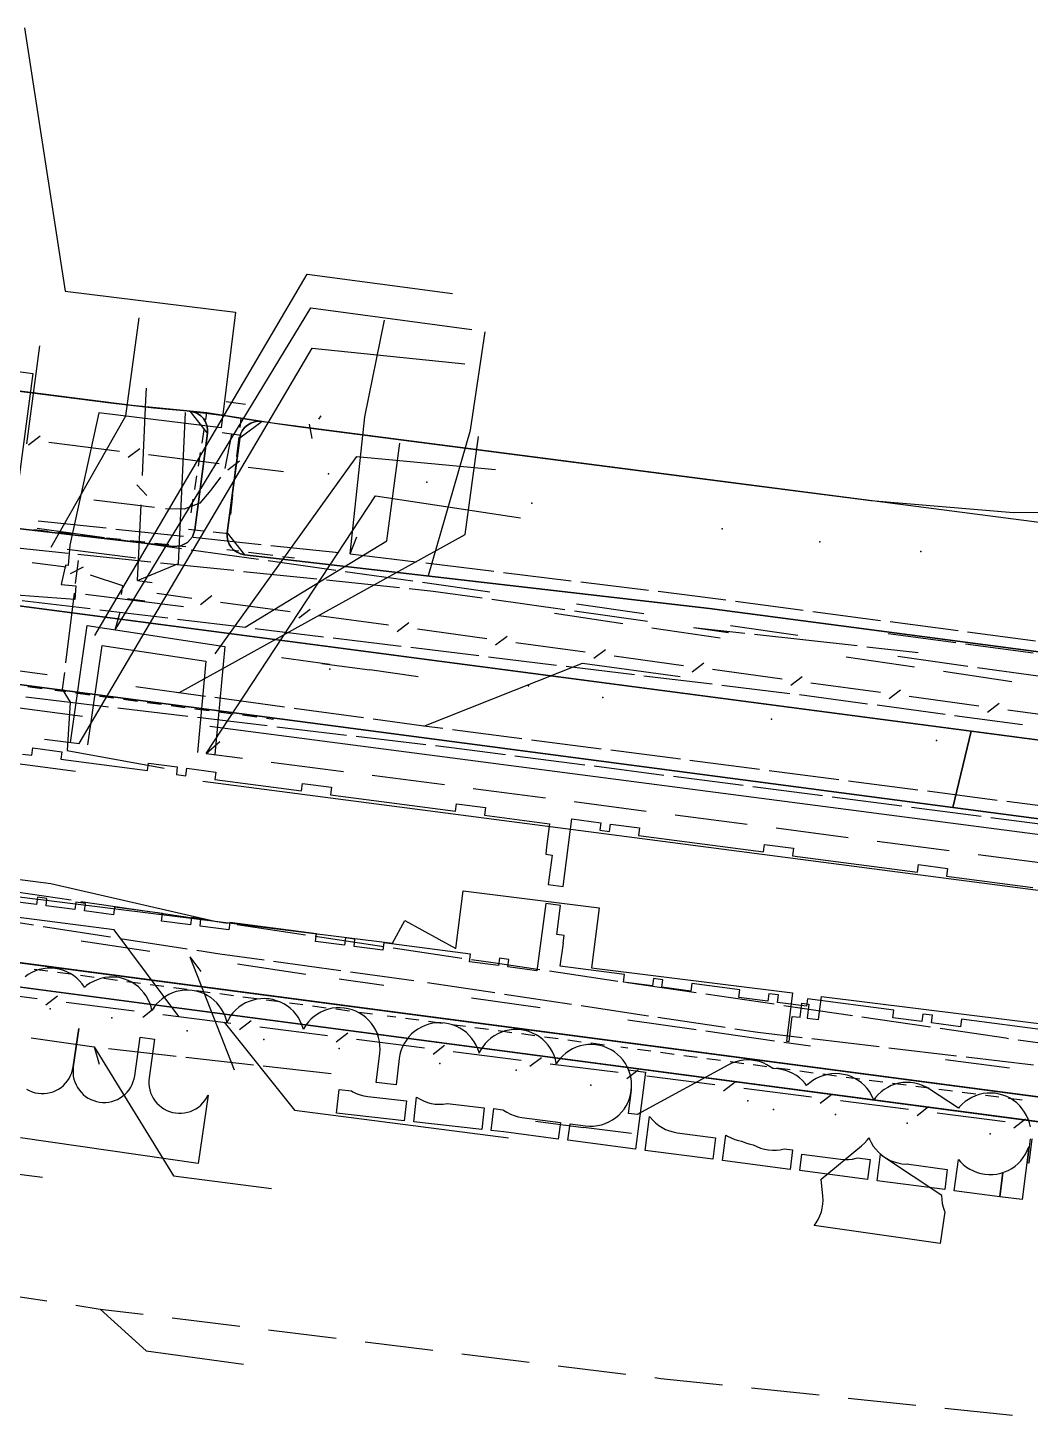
# Model space of a CAD drawing. Header units: metres. Extents: x -3782 to -2031, y 18790 to 19846.
# Drawn here: x -3133.3 to -3081.7, y 18877.2 to 18948.6 of the extents above; entities that cross this region are included whole.
import ezdxf

# ---------------------------------------------------------------- set-up
doc = ezdxf.new("R2010")
doc.units = ezdxf.units.M
for name, color, linetype in [('BOUNDARY', 7, 'Continuous'), ('CURB', 7, 'Continuous'), ('ELECTR_CABLE', 7, 'Continuous'), ('ELECTR_CABLE_COMM', 7, 'Continuous'), ('GRASS', 7, 'Continuous'), ('GROUND', 7, 'Continuous'), ('HEAT', 7, 'Continuous'), ('OVERHEAD_POWER_LINE', 7, 'Continuous'), ('ROAD', 7, 'Continuous'), ('SEWER', 7, 'Continuous'), ('SIDEWALK_PATH', 7, 'Continuous'), ('TREE', 7, 'Continuous'), ('WATER_PIPELINE', 7, 'Continuous')]:
    doc.layers.add(name, color=color, linetype=linetype)

msp = doc.modelspace()

# ---------------------------------------------------------------- linework, layer by layer
at = {"layer": 'BOUNDARY'}
for points in [[(-2994.569, 18881.013), (-3030.502, 18885.663), (-3077.579, 18891.813), (-3127.214, 18898.373), (-3187.592, 18906.362), (-3194.536, 18906.975), (-3201.507, 18906.98), (-3208.452, 18906.379), (-3214.486, 18905.321), (-3214.842, 18905.279), (-3216.801, 18905.435), (-3225.513, 18906.565), (-3227.463, 18906.917), (-3227.954, 18907.112), (-3235.425, 18910.455), (-3244.131, 18913.21), (-3253.094, 18914.954), (-3281.775, 18918.855), (-3282.067, 18918.894), (-3491.403, 18946.577)], [(-3173.446, 18935.182), (-3154.322, 18932.744), (-3152.712, 18932.538), (-3150.462, 18932.186), (-3150.279, 18932.152), (-3145.778, 18931.447), (-3129.068, 18929.316), (-3126.838, 18929.063), (-3125.127, 18928.894), (-3123.098, 18928.64), (-3122.6, 18928.565), (-3122.136, 18928.492), (-3122.045, 18928.477), (-3119.428, 18928.095), (-3096.737, 18925.16), (-3089.92, 18924.278), (-3082.575, 18923.671), (-3075.206, 18923.741)]]:
    msp.add_lwpolyline(points, dxfattribs=at)
at = {"layer": 'CURB'}
for points in [[(-3124.083, 18927.754), (-3124.976, 18928.879)], [(-3124.165, 18928.441), (-3124.109, 18928.793)], [(-3122.368, 18928.53), (-3122.421, 18928.035)], [(-3124.355, 18927.244), (-3124.243, 18927.947)], [(-3120.739, 18928.264), (-3121.269, 18928.351), (-3122.422, 18927.493), (-3123.059, 18922.619), (-3122.182, 18921.496), (-3098.219, 18918.721)], [(-3122.474, 18927.538), (-3122.58, 18926.547)], [(-3124.545, 18926.047), (-3124.433, 18926.75)], [(-3193.842, 18925.898), (-3168.064, 18922.505), (-3165.604, 18919.3), (-3164.941, 18918.917), (-3007.75, 18898.23), (-3004.384, 18900.814), (-3004.253, 18901.816)], [(-3122.633, 18926.05), (-3122.739, 18925.059)], [(-3124.735, 18924.85), (-3124.624, 18925.553)], [(-3124.925, 18923.652), (-3124.814, 18924.356)], [(-3122.792, 18924.562), (-3122.898, 18923.571)], [(-3168.064, 18922.505), (-3168.017, 18922.864), (-3167.456, 18923.294), (-3004.253, 18901.816)], [(-3133.031, 18922.785), (-3132.285, 18922.702)], [(-3125.06, 18922.807), (-3124.28, 18922.72)], [(-3131.788, 18922.647), (-3131.042, 18922.564)], [(-3130.545, 18922.509), (-3129.799, 18922.426)], [(-3129.302, 18922.371), (-3128.556, 18922.289)], [(-3128.06, 18922.234), (-3127.314, 18922.151)], [(-3126.817, 18922.096), (-3126.071, 18922.013)], [(-3123.783, 18922.665), (-3123.004, 18922.579)], [(-3125.574, 18921.958), (-3125.201, 18921.917)], [(-3123.091, 18921.764), (-3122.464, 18921.687)], [(-3121.968, 18921.626), (-3120.713, 18921.471)], [(-3120.217, 18921.41), (-3119.59, 18921.332)], [(-3025.977, 18909.214), (-3098.219, 18918.721)], [(-3132.596, 18914.593), (-3133.329, 18914.69)], [(-3131.367, 18914.43), (-3131.934, 18914.505)], [(-3130.138, 18914.267), (-3130.871, 18914.364)], [(-3128.909, 18914.105), (-3129.642, 18914.202)], [(-3127.68, 18913.942), (-3128.413, 18914.039)], [(-3126.451, 18913.779), (-3127.184, 18913.876)], [(-3125.222, 18913.617), (-3125.955, 18913.714)], [(-3123.993, 18913.454), (-3124.726, 18913.551)], [(-3122.764, 18913.291), (-3123.497, 18913.388)], [(-3121.535, 18913.129), (-3122.269, 18913.226)], [(-3120.673, 18913.014), (-3121.04, 18913.063)], [(-3132.307, 18900.053), (-3133.007, 18900.144)], [(-3131.112, 18899.896), (-3131.811, 18899.989)], [(-3129.917, 18899.738), (-3130.616, 18899.831)], [(-3128.722, 18899.581), (-3129.421, 18899.673)], [(-3127.527, 18899.423), (-3128.227, 18899.515)], [(-3126.332, 18899.265), (-3127.032, 18899.357)], [(-3125.138, 18899.107), (-3125.837, 18899.199)], [(-3123.943, 18898.949), (-3124.642, 18899.042)], [(-3122.748, 18898.791), (-3123.447, 18898.884)], [(-3121.553, 18898.634), (-3122.252, 18898.726)], [(-3120.358, 18898.476), (-3121.057, 18898.568)], [(-3119.163, 18898.318), (-3119.862, 18898.41)], [(-3117.968, 18898.16), (-3118.667, 18898.252)], [(-3116.773, 18898.002), (-3117.472, 18898.095)], [(-3115.578, 18897.844), (-3116.278, 18897.937)], [(-3114.383, 18897.686), (-3114.823, 18897.745)], [(-3113.189, 18897.526), (-3113.888, 18897.62)], [(-3111.994, 18897.367), (-3112.693, 18897.46)], [(-3110.799, 18897.208), (-3111.498, 18897.301)], [(-3109.605, 18897.048), (-3110.304, 18897.141)], [(-3108.41, 18896.889), (-3109.109, 18896.982)], [(-3107.215, 18896.729), (-3107.914, 18896.823)], [(-3106.021, 18896.57), (-3106.72, 18896.663)], [(-3104.826, 18896.41), (-3105.525, 18896.504)], [(-3103.631, 18896.251), (-3104.33, 18896.344)], [(-3102.437, 18896.091), (-3102.787, 18896.138)], [(-3101.242, 18895.932), (-3101.941, 18896.025)], [(-3100.047, 18895.772), (-3100.746, 18895.865)], [(-3098.853, 18895.612), (-3099.552, 18895.706)], [(-3097.658, 18895.452), (-3098.357, 18895.546)], [(-3096.463, 18895.293), (-3097.162, 18895.386)], [(-3095.269, 18895.133), (-3095.968, 18895.227)], [(-3094.074, 18894.973), (-3094.773, 18895.067)], [(-3092.879, 18894.814), (-3093.578, 18894.907)], [(-3091.685, 18894.654), (-3092.384, 18894.747)], [(-3090.49, 18894.494), (-3091.189, 18894.588)], [(-3089.295, 18894.337), (-3089.994, 18894.428)], [(-3088.1, 18894.183), (-3088.799, 18894.273)], [(-3086.904, 18894.028), (-3087.604, 18894.119)], [(-3085.709, 18893.873), (-3086.408, 18893.964)], [(-3084.514, 18893.719), (-3085.213, 18893.809)], [(-3083.318, 18893.564), (-3084.018, 18893.655)], [(-3082.123, 18893.409), (-3082.822, 18893.5)]]:
    msp.add_lwpolyline(points, dxfattribs=at)
at = {"layer": 'ELECTR_CABLE'}
for points in [[(-3128.277, 18928.647), (-3127.603, 18933.691)], [(-3115.97, 18928.589), (-3114.967, 18933.57)], [(-3110.535, 18927.901), (-3109.775, 18932.968)], [(-3133.38, 18927.208), (-3132.707, 18932.244)], [(-3122.128, 18929.23), (-3123.119, 18929.362)], [(-3132.132, 18921.874), (-3128.277, 18928.647)], [(-3116.727, 18921.543), (-3115.97, 18928.589)], [(-3112.702, 18920.424), (-3110.535, 18927.901)], [(-3122.34, 18927.639), (-3123.332, 18927.771)], [(-3122.836, 18927.705), (-3123.185, 18925.929)], [(-3114.84, 18922.203), (-3114.168, 18927.24)], [(-3110.801, 18922.541), (-3110.129, 18927.577)], [(-3123.402, 18925.493), (-3123.904, 18924.824)], [(-3126.808, 18923.921), (-3129.931, 18924.31)], [(-3123.904, 18924.824), (-3124.468, 18924.153)], [(-3125.284, 18923.831), (-3126.25, 18923.852)], [(-3124.468, 18924.153), (-3125.284, 18923.831)], [(-3129.378, 18922.362), (-3132.851, 18922.85)], [(-3132.803, 18923.238), (-3129.304, 18922.869)], [(-3128.807, 18922.816), (-3125.309, 18922.448)], [(-3125.411, 18921.803), (-3128.883, 18922.292)], [(-3125.557, 18914.388), (-3110.801, 18922.541)], [(-3124.811, 18922.395), (-3121.313, 18922.026)], [(-3122.135, 18917.762), (-3114.84, 18922.203)], [(-3116.727, 18921.543), (-3116.382, 18922.411)], [(-3135.033, 18921.968), (-3131.261, 18921.576)], [(-3131.31, 18921.771), (-3127.775, 18921.326)], [(-3130.764, 18921.525), (-3126.992, 18921.133)], [(-3121.444, 18921.245), (-3124.916, 18921.734)], [(-3120.816, 18921.974), (-3117.317, 18921.605)], [(-3116.727, 18921.543), (-3113.328, 18921.129)], [(-3130.746, 18921.19), (-3130.891, 18920.008)], [(-3126.495, 18921.081), (-3122.723, 18920.69)], [(-3122.226, 18920.638), (-3118.454, 18920.247)], [(-3117.476, 18920.687), (-3120.948, 18921.175)], [(-3112.831, 18921.068), (-3109.339, 18920.642)], [(-3117.957, 18920.195), (-3114.185, 18919.804)], [(-3113.509, 18920.129), (-3116.981, 18920.617)], [(-3109.541, 18919.57), (-3113.014, 18920.059)], [(-3108.843, 18920.582), (-3105.351, 18920.156)], [(-3104.855, 18920.096), (-3101.362, 18919.67)], [(-3130.951, 18919.512), (-3131.391, 18915.92)], [(-3130.358, 18919.471), (-3125.319, 18918.822)], [(-3113.688, 18919.752), (-3112.452, 18919.624)], [(-3112.452, 18919.624), (-3109.927, 18919.27)], [(-3100.866, 18919.61), (-3098.839, 18919.363)], [(-3098.839, 18919.363), (-3097.376, 18919.169)], [(-3133.629, 18919.142), (-3130.121, 18918.721)], [(-3129.625, 18918.662), (-3126.117, 18918.24)], [(-3109.432, 18919.2), (-3105.676, 18918.673)], [(-3105.181, 18918.604), (-3101.426, 18918.077)], [(-3101.606, 18918.454), (-3105.079, 18918.943)], [(-3096.88, 18919.103), (-3093.393, 18918.642)], [(-3092.897, 18918.576), (-3089.41, 18918.115)], [(-3125.621, 18918.181), (-3122.135, 18917.762)], [(-3106.21, 18918.485), (-3102.686, 18917.958)], [(-3093.671, 18917.338), (-3097.144, 18917.826)], [(-3088.914, 18918.05), (-3085.426, 18917.588)], [(-3121.617, 18917.699), (-3118.11, 18917.273)], [(-3117.614, 18917.213), (-3114.107, 18916.787)], [(-3101.203, 18917.736), (-3097.679, 18917.21)], [(-3099.053, 18917.744), (-3096.407, 18917.452)], [(-3099.053, 18917.744), (-3097.246, 18917.49)], [(-3095.91, 18917.397), (-3090.616, 18916.812)], [(-3089.015, 18917.433), (-3085.531, 18916.972)], [(-3084.931, 18917.523), (-3081.443, 18917.061)], [(-3113.61, 18916.727), (-3110.103, 18916.301)], [(-3090.119, 18916.758), (-3087.473, 18916.465)], [(-3085.035, 18916.907), (-3081.55, 18916.446)], [(-3132.34, 18915.309), (-3135.92, 18915.795)], [(-3112.942, 18912.676), (-3104.77, 18915.909)], [(-3109.607, 18916.24), (-3106.1, 18915.814)], [(-3105.603, 18915.754), (-3102.096, 18915.328)], [(-3104.77, 18915.909), (-3099.734, 18915.233)], [(-3091.188, 18916.24), (-3087.664, 18915.714)], [(-3088.532, 18916.267), (-3084.918, 18915.76)], [(-3084.423, 18915.691), (-3080.808, 18915.183)], [(-3131.452, 18915.423), (-3131.556, 18914.574)], [(-3101.6, 18915.267), (-3098.093, 18914.841)], [(-3086.18, 18915.492), (-3082.656, 18914.966)], [(-3131.556, 18914.574), (-3131.154, 18913.904)], [(-3125.557, 18914.388), (-3127.769, 18914.689)], [(-3124.189, 18914.203), (-3125.557, 18914.388)], [(-3097.597, 18914.781), (-3094.09, 18914.355)], [(-3093.594, 18914.29), (-3090.092, 18913.824)], [(-3133.442, 18914.185), (-3131.154, 18913.904)], [(-3131.154, 18913.904), (-3131.302, 18911.424)], [(-3131.154, 18913.904), (-3129.186, 18913.67)], [(-3128.69, 18913.611), (-3125.096, 18913.184)], [(-3120.114, 18913.65), (-3123.694, 18914.136)], [(-3116.038, 18913.096), (-3119.618, 18913.582)], [(-3089.596, 18913.758), (-3086.094, 18913.291)], [(-3124.599, 18913.125), (-3121.006, 18912.698)], [(-3112.942, 18912.676), (-3115.543, 18913.029)], [(-3085.599, 18913.225), (-3082.097, 18912.759)], [(-3120.509, 18912.639), (-3116.916, 18912.212)], [(-3116.419, 18912.153), (-3112.826, 18911.726)], [(-3111.962, 18912.549), (-3112.942, 18912.676)], [(-3107.883, 18912.021), (-3111.466, 18912.485)], [(-3131.302, 18911.424), (-3126.304, 18910.507)], [(-3112.329, 18911.667), (-3111.505, 18911.569)], [(-3111.505, 18911.569), (-3108.739, 18911.211)], [(-3103.805, 18911.492), (-3107.388, 18911.956)], [(-3099.726, 18910.964), (-3103.309, 18911.428)], [(-3108.243, 18911.147), (-3104.654, 18910.682)], [(-3095.647, 18910.435), (-3099.23, 18910.9)], [(-3104.158, 18910.618), (-3100.57, 18910.153)], [(-3100.074, 18910.089), (-3096.485, 18909.624)], [(-3091.569, 18909.907), (-3095.151, 18910.371)], [(-3095.989, 18909.56), (-3092.4, 18909.095)], [(-3087.49, 18909.379), (-3091.073, 18909.843)], [(-3083.411, 18908.85), (-3086.994, 18909.314)], [(-3091.904, 18909.031), (-3088.315, 18908.566)], [(-3087.819, 18908.502), (-3084.23, 18908.037)], [(-3079.332, 18908.322), (-3082.915, 18908.786)], [(-3083.735, 18907.973), (-3080.146, 18907.508)], [(-3132.149, 18904.556), (-3137.189, 18905.205)], [(-3131.094, 18903.705), (-3134.622, 18904.229)], [(-3123.698, 18902.606), (-3132.149, 18904.556)], [(-3127.072, 18903.108), (-3130.6, 18903.632)], [(-3136.491, 18902.977), (-3133.032, 18902.438)], [(-3123.698, 18902.606), (-3126.578, 18903.034)], [(-3132.538, 18902.361), (-3129.079, 18901.822)], [(-3123.05, 18902.51), (-3123.698, 18902.606)], [(-3119.028, 18901.912), (-3122.555, 18902.436)], [(-3130.578, 18901.613), (-3127.054, 18901.093)], [(-3128.585, 18901.745), (-3125.127, 18901.206)], [(-3115.006, 18901.315), (-3118.533, 18901.839)], [(-3124.982, 18900.788), (-3122.698, 18894.984)], [(-3124.982, 18900.788), (-3124.42, 18900.042)], [(-3124.633, 18901.129), (-3123.448, 18900.944)], [(-3123.448, 18900.944), (-3121.168, 18900.632)], [(-3110.984, 18900.717), (-3114.511, 18901.241)], [(-3109.368, 18900.477), (-3110.489, 18900.644)], [(-3122.541, 18900.428), (-3119.017, 18899.908)], [(-3120.672, 18900.564), (-3117.204, 18900.09)], [(-3116.709, 18900.022), (-3113.445, 18899.576)], [(-3106.961, 18900.124), (-3109.368, 18900.477)], [(-3102.938, 18899.533), (-3106.466, 18900.051)], [(-3117.305, 18899.655), (-3114.996, 18899.328)], [(-3112.747, 18899.471), (-3109.285, 18898.951)], [(-3098.914, 18898.942), (-3102.443, 18899.46)], [(-3110.479, 18898.687), (-3106.952, 18898.187)], [(-3108.791, 18898.877), (-3105.329, 18898.356)], [(-3094.891, 18898.351), (-3098.42, 18898.869)], [(-3104.835, 18898.282), (-3101.373, 18897.762)], [(-3090.868, 18897.761), (-3094.397, 18898.279)], [(-3102.435, 18897.547), (-3098.908, 18897.047)], [(-3100.879, 18897.688), (-3097.417, 18897.168)], [(-3096.923, 18897.093), (-3095.743, 18896.916)], [(-3086.845, 18897.17), (-3090.373, 18897.688)], [(-3082.964, 18896.6), (-3086.35, 18897.097)], [(-3133.162, 18896.617), (-3129.924, 18896.162)], [(-3098.413, 18896.977), (-3094.886, 18896.477)], [(-3095.743, 18896.916), (-3093.452, 18896.645)], [(-3094.391, 18896.407), (-3093.023, 18896.213)], [(-3092.955, 18896.586), (-3089.479, 18896.174)], [(-3082.822, 18896.58), (-3082.964, 18896.6)], [(-3078.794, 18896.023), (-3082.326, 18896.512)], [(-3129.924, 18896.162), (-3125.826, 18889.526)], [(-3129.924, 18896.162), (-3129.664, 18895.265)], [(-3129.184, 18896.079), (-3125.692, 18895.688)], [(-3088.982, 18896.115), (-3085.506, 18895.703)], [(-3085.01, 18895.644), (-3081.534, 18895.233)], [(-3125.195, 18895.632), (-3121.703, 18895.24)], [(-3121.206, 18895.185), (-3117.714, 18894.793)], [(-3086.067, 18895.502), (-3082.781, 18895.079)], [(-3137.623, 18890.095), (-3132.583, 18889.445)], [(-3125.826, 18889.526), (-3120.787, 18888.876)], [(-3135.817, 18883.602), (-3132.348, 18883.079)], [(-3130.865, 18882.856), (-3129.605, 18882.666)], [(-3129.605, 18882.666), (-3127.388, 18882.392)], [(-3129.605, 18882.666), (-3127.243, 18880.518)], [(-3125.899, 18882.208), (-3122.418, 18881.777)], [(-3120.929, 18881.593), (-3117.447, 18881.162)], [(-3115.959, 18880.978), (-3112.477, 18880.548)], [(-3127.243, 18880.518), (-3122.217, 18879.82)], [(-3110.989, 18880.364), (-3107.507, 18879.933)], [(-3106.018, 18879.749), (-3102.537, 18879.318)], [(-3101.048, 18879.134), (-3100.731, 18879.095)], [(-3100.731, 18879.095), (-3097.56, 18878.763)], [(-3096.068, 18878.606), (-3092.579, 18878.241)], [(-3091.087, 18878.084), (-3087.599, 18877.719)], [(-3086.107, 18877.563), (-3082.618, 18877.197)]]:
    msp.add_lwpolyline(points, dxfattribs=at)
for points in [[(-3105.518, 18891.352), (-3105.406, 18892.203), (-3104.606, 18892.099), (-3104.401, 18892.082), (-3104.195, 18892.085), (-3103.99, 18892.109), (-3103.789, 18892.153), (-3103.593, 18892.216), (-3103.404, 18892.298), (-3103.224, 18892.398), (-3103.054, 18892.516), (-3102.897, 18892.649), (-3102.754, 18892.797), (-3102.626, 18892.959), (-3102.514, 18893.132), (-3102.42, 18893.316), (-3102.345, 18893.507), (-3102.288, 18893.706), (-3102.252, 18893.908), (-3102.235, 18894.114), (-3102.238, 18894.32), (-3102.262, 18894.524), (-3102.306, 18894.726), (-3102.369, 18894.922), (-3102.393, 18894.977), (-3101.514, 18894.862), (-3102.033, 18890.896)], [(-3117.44, 18892.75), (-3117.304, 18893.963), (-3116.665, 18893.892), (-3116.602, 18893.852), (-3116.417, 18893.762), (-3116.224, 18893.69), (-3116.024, 18893.637), (-3115.821, 18893.604), (-3113.833, 18893.382), (-3113.948, 18892.359)], [(-3113.451, 18892.303), (-3113.309, 18893.572), (-3113.134, 18893.464), (-3112.949, 18893.374), (-3112.756, 18893.302), (-3112.557, 18893.249), (-3112.354, 18893.216), (-3112.148, 18893.203), (-3111.942, 18893.21), (-3111.738, 18893.238), (-3111.738, 18893.238), (-3109.834, 18893.025), (-3109.959, 18891.911)], [(-3106.013, 18891.417), (-3108.819, 18891.784), (-3109.462, 18891.856), (-3109.335, 18892.986), (-3108.862, 18892.924), (-3108.834, 18892.902), (-3108.661, 18892.79), (-3108.477, 18892.696), (-3108.286, 18892.621), (-3108.087, 18892.564), (-3107.885, 18892.528), (-3105.901, 18892.268)], [(-3101.538, 18890.831), (-3101.309, 18892.581), (-3101.284, 18892.545), (-3101.15, 18892.388), (-3101.002, 18892.245), (-3100.84, 18892.117), (-3100.667, 18892.005), (-3100.484, 18891.911), (-3100.292, 18891.835), (-3100.094, 18891.779), (-3099.891, 18891.742), (-3097.908, 18891.483), (-3098.053, 18890.375)], [(-3097.386, 18891.62), (-3097.299, 18891.564), (-3097.116, 18891.47), (-3096.924, 18891.395), (-3096.726, 18891.338), (-3096.569, 18891.31), (-3096.518, 18891.283), (-3096.326, 18891.208), (-3096.128, 18891.151), (-3095.976, 18891.124), (-3095.97, 18891.12), (-3095.787, 18891.026), (-3095.595, 18890.951), (-3095.397, 18890.894), (-3095.194, 18890.858), (-3094.989, 18890.841), (-3094.783, 18890.844), (-3094.578, 18890.868), (-3094.377, 18890.912), (-3094.376, 18890.912), (-3093.942, 18890.855), (-3094.073, 18889.854), (-3097.558, 18890.31)], [(-3082.127, 18888.295), (-3083.272, 18888.441), (-3083.112, 18889.692), (-3083.028, 18889.719), (-3082.839, 18889.801), (-3082.659, 18889.902), (-3082.49, 18890.019), (-3082.333, 18890.153), (-3082.189, 18890.301), (-3082.062, 18890.463), (-3081.95, 18890.636), (-3081.856, 18890.819), (-3081.781, 18891.011), (-3081.779, 18891.016)], [(-3093.578, 18889.79), (-3093.468, 18890.632), (-3091.485, 18890.372), (-3091.279, 18890.355), (-3091.073, 18890.359), (-3090.868, 18890.383), (-3090.667, 18890.426), (-3090.607, 18890.446), (-3089.958, 18890.361), (-3090.093, 18889.334)], [(-3089.597, 18889.269), (-3089.418, 18890.638), (-3089.271, 18890.521), (-3089.097, 18890.409), (-3088.914, 18890.315), (-3088.722, 18890.24), (-3088.524, 18890.183), (-3088.321, 18890.147), (-3088.116, 18890.13), (-3088.052, 18890.131), (-3087.96, 18890.114), (-3085.977, 18889.855), (-3086.113, 18888.813)], [(-3085.405, 18890.369), (-3085.301, 18890.247), (-3085.153, 18890.103), (-3084.991, 18889.975), (-3084.818, 18889.864), (-3084.634, 18889.77), (-3084.443, 18889.694), (-3084.244, 18889.638), (-3084.042, 18889.601), (-3083.836, 18889.585), (-3083.63, 18889.588), (-3083.425, 18889.612), (-3083.224, 18889.656), (-3083.114, 18889.691), (-3083.278, 18888.442), (-3085.617, 18888.748)]]:
    msp.add_lwpolyline(points, close=True, dxfattribs=at)
at = {"layer": 'ELECTR_CABLE_COMM'}
for points in [[(-3127.25, 18929.47), (-3127.222, 18930.067)], [(-3127.43, 18925.569), (-3127.25, 18929.47)], [(-3125.576, 18921.049), (-3125.218, 18928.813)], [(-3118.342, 18928.464), (-3118.224, 18928.639)], [(-3118.693, 18927.476), (-3118.834, 18928.212)], [(-3133.295, 18927.152), (-3132.703, 18927.612)], [(-3132.255, 18927.288), (-3128.61, 18926.832)], [(-3128.162, 18926.509), (-3127.57, 18926.969)], [(-3127.122, 18926.646), (-3123.478, 18926.189)], [(-3123.029, 18925.866), (-3122.437, 18926.326)], [(-3121.989, 18926.003), (-3120.167, 18925.775)], [(-3127.212, 18924.543), (-3127.717, 18925.096)], [(-3127.679, 18920.169), (-3127.499, 18924.07)], [(-3131.352, 18920.858), (-3133.101, 18921.075)], [(-3130.483, 18920.849), (-3131.153, 18920.513)], [(-3127.679, 18920.169), (-3125.576, 18921.049)], [(-3128.446, 18919.893), (-3130.106, 18920.444)], [(-3127.679, 18920.169), (-3126.934, 18920.07)], [(-3128.505, 18919.447), (-3128.446, 18919.893)], [(-3127.314, 18919.111), (-3128.206, 18919.23)], [(-3124.893, 18919.245), (-3126.683, 18919.49)], [(-3123.851, 18919.37), (-3124.448, 18918.916)], [(-3119.826, 18918.552), (-3123.407, 18919.042)], [(-3118.784, 18918.677), (-3119.381, 18918.224)], [(-3114.758, 18917.859), (-3118.339, 18918.349)], [(-3113.717, 18917.984), (-3114.314, 18917.531)], [(-3109.691, 18917.167), (-3113.272, 18917.656)], [(-3108.649, 18917.292), (-3109.246, 18916.838)], [(-3104.623, 18916.474), (-3108.205, 18916.963)], [(-3103.582, 18916.599), (-3104.179, 18916.146)], [(-3099.556, 18915.781), (-3103.137, 18916.271)], [(-3098.515, 18915.906), (-3099.112, 18915.453)], [(-3094.489, 18915.088), (-3098.07, 18915.578)], [(-3093.447, 18915.213), (-3094.044, 18914.76)], [(-3089.421, 18914.396), (-3093.003, 18914.885)], [(-3088.38, 18914.521), (-3088.977, 18914.067)], [(-3084.354, 18913.703), (-3087.935, 18914.192)], [(-3083.313, 18913.828), (-3083.91, 18913.375)], [(-3079.287, 18913.01), (-3082.868, 18913.5)], [(-3128.892, 18902.185), (-3133.932, 18902.835)], [(-3125.55, 18897.72), (-3128.892, 18902.185)], [(-3136.344, 18899.09), (-3132.847, 18898.646)], [(-3132.399, 18898.322), (-3131.806, 18898.781)], [(-3131.359, 18898.457), (-3127.862, 18898.014)], [(-3127.414, 18897.69), (-3126.821, 18898.149)], [(-3126.374, 18897.825), (-3122.877, 18897.381)], [(-3123.223, 18897.425), (-3119.593, 18892.898)], [(-3122.429, 18897.057), (-3121.836, 18897.516)], [(-3121.389, 18897.192), (-3117.892, 18896.748)], [(-3117.444, 18896.425), (-3116.851, 18896.884)], [(-3116.404, 18896.56), (-3112.907, 18896.116)], [(-3112.459, 18895.792), (-3111.866, 18896.251)], [(-3111.419, 18895.927), (-3107.922, 18895.483)], [(-3107.474, 18895.159), (-3106.881, 18895.618)], [(-3106.434, 18895.294), (-3102.937, 18894.851)], [(-3102.489, 18894.527), (-3101.896, 18894.986)], [(-3101.449, 18894.662), (-3097.952, 18894.218)], [(-3097.504, 18893.894), (-3096.911, 18894.353)], [(-3096.464, 18894.029), (-3092.967, 18893.585)], [(-3092.519, 18893.262), (-3091.926, 18893.721)], [(-3119.593, 18892.898), (-3108.574, 18891.48)], [(-3091.479, 18893.397), (-3087.982, 18892.953)], [(-3087.534, 18892.629), (-3086.941, 18893.088)], [(-3086.494, 18892.764), (-3082.997, 18892.32)], [(-3082.549, 18891.996), (-3081.956, 18892.455)]]:
    msp.add_lwpolyline(points, dxfattribs=at)
at = {"layer": 'GRASS'}
for points in [[(-3147.961, 18924.481), (-3125.839, 18921.919), (-3125.447, 18921.951), (-3125.109, 18922.124), (-3124.859, 18922.41), (-3124.733, 18922.783), (-3124.083, 18927.754), (-3124.077, 18927.955), (-3124.111, 18928.151), (-3124.183, 18928.337), (-3124.291, 18928.506), (-3124.431, 18928.65), (-3124.596, 18928.762), (-3124.779, 18928.839), (-3124.976, 18928.879), (-3127.955, 18929.174), (-3147.049, 18931.609)], [(-3073.824, 18922.196), (-3096.737, 18925.16), (-3120.739, 18928.264), (-3121.269, 18928.351), (-3121.469, 18928.363), (-3121.665, 18928.336), (-3121.852, 18928.271), (-3122.024, 18928.169), (-3122.172, 18928.035), (-3122.289, 18927.875), (-3122.373, 18927.696), (-3122.421, 18927.502), (-3123.059, 18922.619), (-3123.065, 18922.42), (-3123.032, 18922.226), (-3122.962, 18922.042), (-3122.855, 18921.874), (-3122.718, 18921.73), (-3122.557, 18921.617), (-3122.376, 18921.538), (-3122.182, 18921.496), (-3098.219, 18918.721), (-3025.977, 18909.214)], [(-2963.481, 18878.082), (-3142.43, 18901.632), (-3209.114, 18910.408), (-3211.474, 18910.25), (-3213.523, 18909.24), (-3215.049, 18907.54), (-3215.839, 18905.31), (-3214.84, 18905.181), (-3214.709, 18905.677), (-3214.559, 18906.168), (-3214.391, 18906.653), (-3214.203, 18907.131), (-3213.878, 18907.776), (-3213.453, 18908.354), (-3212.938, 18908.854), (-3212.344, 18909.264), (-3211.807, 18909.405), (-3211.259, 18909.466), (-3210.707, 18909.448), (-3210.161, 18909.348), (-3127.207, 18898.372), (-3077.638, 18891.821), (-3030.546, 18885.669), (-2994.858, 18881.048)]]:
    msp.add_lwpolyline(points, dxfattribs=at)
for points in [[(-3167.456, 18923.294), (-3167.654, 18923.28), (-3167.826, 18923.195), (-3167.953, 18923.051), (-3168.017, 18922.864), (-3168.064, 18922.505), (-3165.604, 18919.3), (-3165.47, 18919.156), (-3165.311, 18919.043), (-3165.133, 18918.962), (-3164.941, 18918.917), (-3085.691, 18908.488), (-3084.753, 18912.41)], [(-3084.753, 18912.41), (-3085.691, 18908.488), (-3036.665, 18902.036), (-3036.121, 18906.01)]]:
    msp.add_lwpolyline(points, close=True, dxfattribs=at)
at = {"layer": 'GROUND'}
for points in [[(-3145.778, 18931.447), (-3129.068, 18929.316), (-3126.838, 18929.063), (-3125.127, 18928.894), (-3124.925, 18928.869), (-3124.779, 18928.839), (-3124.596, 18928.762), (-3124.431, 18928.65), (-3124.291, 18928.506), (-3124.183, 18928.337), (-3124.111, 18928.151), (-3124.077, 18927.955), (-3124.083, 18927.754), (-3124.733, 18922.783), (-3124.859, 18922.41), (-3125.109, 18922.124), (-3125.447, 18921.951), (-3125.839, 18921.919), (-3147.961, 18924.481)], [(-3025.978, 18909.214), (-3098.219, 18918.721), (-3122.182, 18921.496), (-3122.376, 18921.538), (-3122.557, 18921.617), (-3122.718, 18921.73), (-3122.855, 18921.874), (-3122.962, 18922.042), (-3123.032, 18922.226), (-3123.065, 18922.42), (-3123.059, 18922.619), (-3122.42, 18927.506), (-3122.372, 18927.7), (-3122.288, 18927.878), (-3122.17, 18928.037), (-3122.022, 18928.17), (-3121.85, 18928.271), (-3121.664, 18928.336), (-3121.468, 18928.363), (-3121.269, 18928.351), (-3122.045, 18928.477), (-3119.428, 18928.095), (-3096.737, 18925.16), (-3089.92, 18924.278), (-3082.575, 18923.671), (-3075.206, 18923.741)], [(-3036.665, 18902.036), (-3085.691, 18908.488), (-3164.941, 18918.917), (-3165.133, 18918.962), (-3165.311, 18919.043), (-3165.47, 18919.156), (-3165.604, 18919.3), (-3168.064, 18922.505), (-3168.017, 18922.864), (-3167.953, 18923.051), (-3167.826, 18923.195), (-3167.654, 18923.28), (-3167.456, 18923.294), (-3004.253, 18901.816)], [(-2994.569, 18881.013), (-3030.502, 18885.663), (-3077.579, 18891.813), (-3127.214, 18898.373), (-3187.592, 18906.362), (-3194.536, 18906.975), (-3201.507, 18906.98), (-3208.452, 18906.379), (-3214.486, 18905.321), (-3214.842, 18905.279), (-3215.822, 18905.357), (-3215.049, 18907.54), (-3213.523, 18909.24), (-3211.474, 18910.25), (-3209.114, 18910.408), (-3189.574, 18907.837), (-3089.031, 18894.605), (-3038.589, 18887.966), (-2993.482, 18882.03)]]:
    msp.add_lwpolyline(points, dxfattribs=at)
at = {"layer": 'HEAT'}
for points in [[(-3129.889, 18917.337), (-3118.953, 18935.931)], [(-3118.953, 18935.931), (-3111.467, 18934.932)], [(-3128.837, 18917.632), (-3118.755, 18934.198)], [(-3118.755, 18934.198), (-3110.466, 18933.093)], [(-3130.697, 18911.768), (-3118.688, 18932.119)], [(-3118.688, 18932.119), (-3110.83, 18931.314)], [(-3123.679, 18916.391), (-3116.382, 18926.555)], [(-3116.382, 18926.555), (-3109.244, 18925.872)], [(-3221.215, 18925.177), (-3130.514, 18913.182)], [(-3124.14, 18911.257), (-3115.432, 18924.519)], [(-3115.432, 18924.519), (-3107.959, 18923.384)], [(-3221.589, 18922.351), (-3130.88, 18910.355)], [(-3128.837, 18917.632), (-3128.582, 18918.531)], [(-3131.143, 18911.826), (-3130.269, 18917.85)], [(-3130.269, 18917.85), (-3123.193, 18916.772)], [(-3130.25, 18911.711), (-3129.509, 18916.824)], [(-3129.509, 18916.824), (-3124.165, 18916.01)], [(-3123.193, 18916.772), (-3123.693, 18911.204)], [(-3124.165, 18916.01), (-3124.587, 18911.31)], [(-3123.956, 18912.67), (-3025.825, 18899.863)], [(-3132.473, 18912.003), (-3130.697, 18911.768)], [(-3124.14, 18911.257), (-3123.437, 18911.872)], [(-3124.14, 18911.257), (-3122.283, 18911.015)], [(-3120.796, 18910.82), (-3117.082, 18910.336)], [(-3115.595, 18910.142), (-3111.881, 18909.657)], [(-3124.325, 18909.844), (-3026.194, 18897.037)], [(-3110.394, 18909.463), (-3106.68, 18908.978)], [(-3105.192, 18908.784), (-3101.479, 18908.299)], [(-3099.991, 18908.105), (-3096.277, 18907.621)], [(-3094.79, 18907.427), (-3091.076, 18906.942)], [(-3089.589, 18906.748), (-3085.875, 18906.263)], [(-3084.387, 18906.069), (-3080.674, 18905.584)]]:
    msp.add_lwpolyline(points, dxfattribs=at)
at = {"layer": 'OVERHEAD_POWER_LINE'}
for points in [[(-3117.783, 18915.845), (-3120.261, 18916.179)], [(-3118.189, 18915.899), (-3115.711, 18915.565)], [(-3113.237, 18915.205), (-3115.711, 18915.565)], [(-3107.195, 18892.333), (-3104.715, 18892.016)], [(-3102.235, 18891.698), (-3104.715, 18892.016)]]:
    msp.add_lwpolyline(points, dxfattribs=at)
at = {"layer": 'ROAD'}
for points in [[(-3185.811, 18924.841), (-3168.065, 18922.506), (-3168.064, 18922.506), (-3168.064, 18922.505), (-3165.605, 18919.301), (-3165.604, 18919.3), (-3165.47, 18919.157), (-3165.469, 18919.156), (-3165.312, 18919.044), (-3165.31, 18919.043), (-3165.134, 18918.963), (-3165.132, 18918.962), (-3164.942, 18918.918), (-3164.941, 18918.917), (-3085.691, 18908.488), (-3036.665, 18902.036)], [(-3038.589, 18887.967), (-3089.031, 18894.605), (-3189.574, 18907.837)]]:
    msp.add_lwpolyline(points, dxfattribs=at)
at = {"layer": 'SEWER'}
for points in [[(-3133.501, 18948.62), (-3131.418, 18935.058), (-3122.639, 18933.971), (-3123.376, 18928.017), (-3129.683, 18928.797), (-3131.17, 18921.992), (-3131.254, 18920.946), (-3131.396, 18920.957), (-3131.615, 18919.956), (-3130.861, 18919.897), (-3130.917, 18919.18), (-3134.157, 18919.434)], [(-3133.614, 18911.232), (-3133.119, 18911.167), (-3133.069, 18911.547), (-3131.581, 18911.351), (-3131.631, 18910.971), (-3127.17, 18910.382), (-3127.12, 18910.763), (-3125.633, 18910.567), (-3125.683, 18910.186), (-3125.187, 18910.12), (-3125.137, 18910.502), (-3123.65, 18910.306), (-3123.7, 18909.924), (-3119.239, 18909.336), (-3119.188, 18909.718), (-3117.701, 18909.523), (-3117.752, 18909.139), (-3111.308, 18908.289), (-3111.257, 18908.674), (-3109.77, 18908.478), (-3109.82, 18908.093), (-3106.457, 18907.649), (-3106.614, 18906.459), (-3106.612, 18906.459), (-3106.662, 18906.073), (-3106.33, 18906.029), (-3106.53, 18904.516), (-3105.766, 18904.415), (-3105.308, 18907.89), (-3103.821, 18907.695), (-3103.872, 18907.308), (-3103.376, 18907.243), (-3103.325, 18907.629), (-3101.838, 18907.433), (-3101.889, 18907.047), (-3095.445, 18906.196), (-3095.394, 18906.585), (-3093.907, 18906.389), (-3093.958, 18906), (-3087.514, 18905.15), (-3087.462, 18905.54), (-3085.975, 18905.344), (-3086.027, 18904.954), (-3081.565, 18904.365)], [(-3080.793, 18897.001), (-3085.254, 18897.589), (-3085.306, 18897.199), (-3086.793, 18897.395), (-3086.741, 18897.786), (-3087.237, 18897.851), (-3087.289, 18897.461), (-3088.776, 18897.657), (-3088.724, 18898.047), (-3093.185, 18898.636), (-3093.237, 18898.247), (-3094.724, 18898.443), (-3094.673, 18898.832), (-3095.168, 18898.897), (-3095.22, 18898.509), (-3096.707, 18898.705), (-3096.655, 18899.094), (-3099.134, 18899.421), (-3099.185, 18899.033), (-3100.672, 18899.229), (-3100.621, 18899.617), (-3101.117, 18899.682), (-3101.168, 18899.295), (-3102.655, 18899.492), (-3102.604, 18899.878), (-3105.909, 18900.315), (-3105.752, 18901.504), (-3105.754, 18901.504), (-3105.703, 18901.891), (-3106.092, 18901.942), (-3105.895, 18903.433), (-3106.66, 18903.534), (-3107.116, 18900.081), (-3108.603, 18900.278), (-3108.552, 18900.663), (-3109.048, 18900.729), (-3109.099, 18900.343), (-3110.586, 18900.54), (-3110.535, 18900.925), (-3114.996, 18901.513), (-3115.047, 18901.129), (-3116.534, 18901.326), (-3116.484, 18901.71), (-3116.979, 18901.775), (-3117.03, 18901.391), (-3118.517, 18901.588), (-3118.466, 18901.971), (-3122.928, 18902.56), (-3122.978, 18902.178), (-3124.465, 18902.374), (-3124.415, 18902.756), (-3124.911, 18902.821), (-3124.961, 18902.44), (-3126.448, 18902.636), (-3126.398, 18903.018), (-3128.876, 18903.345), (-3128.927, 18902.964), (-3130.414, 18903.16), (-3130.363, 18903.541), (-3130.859, 18903.606), (-3130.909, 18903.226), (-3132.396, 18903.422), (-3132.346, 18903.802), (-3132.842, 18903.868), (-3132.892, 18903.488), (-3134.379, 18903.684)], [(-3133.395, 18893.98), (-3133.256, 18893.906), (-3133.11, 18893.847), (-3132.96, 18893.802), (-3132.806, 18893.772), (-3132.65, 18893.758), (-3132.493, 18893.758), (-3132.336, 18893.775), (-3132.182, 18893.806), (-3132.032, 18893.852), (-3131.888, 18893.913), (-3131.75, 18893.988), (-3131.619, 18894.076), (-3131.499, 18894.176), (-3131.388, 18894.287), (-3131.289, 18894.409), (-3131.202, 18894.54), (-3131.129, 18894.679), (-3131.07, 18894.824), (-3131.025, 18894.975), (-3130.995, 18895.129), (-3130.711, 18897.109), (-3130.708, 18897.108), (-3130.992, 18895.129), (-3131.006, 18894.972), (-3131.006, 18894.815), (-3130.99, 18894.659), (-3130.958, 18894.505), (-3130.912, 18894.355), (-3130.851, 18894.21), (-3130.776, 18894.072), (-3130.688, 18893.942), (-3130.588, 18893.821), (-3130.477, 18893.711), (-3130.355, 18893.612), (-3130.224, 18893.525), (-3130.085, 18893.452), (-3129.94, 18893.392), (-3129.789, 18893.348), (-3129.635, 18893.318), (-3129.479, 18893.303), (-3129.322, 18893.304), (-3129.166, 18893.32), (-3129.012, 18893.351), (-3128.862, 18893.398), (-3128.717, 18893.458), (-3128.579, 18893.533), (-3128.449, 18893.621), (-3128.328, 18893.721), (-3128.217, 18893.833), (-3128.118, 18893.955), (-3128.032, 18894.086), (-3127.958, 18894.224), (-3127.899, 18894.37), (-3127.854, 18894.52), (-3127.824, 18894.674), (-3127.54, 18896.654), (-3126.804, 18896.549), (-3127.088, 18894.569), (-3127.103, 18894.412), (-3127.102, 18894.255), (-3127.086, 18894.099), (-3127.054, 18893.945), (-3127.008, 18893.795), (-3126.947, 18893.651), (-3126.873, 18893.512), (-3126.785, 18893.382), (-3126.685, 18893.261), (-3126.573, 18893.151), (-3126.451, 18893.052), (-3126.32, 18892.965), (-3126.181, 18892.892), (-3126.036, 18892.833), (-3125.886, 18892.788), (-3125.731, 18892.758), (-3125.575, 18892.743), (-3125.418, 18892.744), (-3125.262, 18892.76), (-3125.108, 18892.792), (-3124.958, 18892.838), (-3124.813, 18892.899), (-3124.675, 18892.973), (-3124.545, 18893.061), (-3124.424, 18893.161), (-3124.314, 18893.273), (-3124.215, 18893.395), (-3124.128, 18893.526), (-3124.055, 18893.665), (-3124.052, 18893.67), (-3124.556, 18890.164), (-3133.705, 18891.477)]]:
    msp.add_lwpolyline(points, dxfattribs=at)
at = {"layer": 'SIDEWALK_PATH'}
for points in [[(-3025.977, 18909.214), (-3098.219, 18918.721), (-3122.182, 18921.496), (-3122.376, 18921.538), (-3122.557, 18921.617), (-3122.718, 18921.73), (-3122.855, 18921.874), (-3122.962, 18922.042), (-3123.032, 18922.226), (-3123.065, 18922.42), (-3123.059, 18922.619), (-3122.42, 18927.506), (-3122.372, 18927.7), (-3122.288, 18927.878), (-3122.17, 18928.037), (-3122.022, 18928.17), (-3121.85, 18928.271), (-3121.664, 18928.336), (-3121.468, 18928.363), (-3121.269, 18928.351), (-3122.368, 18928.53), (-3124.109, 18928.793), (-3124.976, 18928.879), (-3124.779, 18928.839), (-3124.596, 18928.762), (-3124.431, 18928.65), (-3124.291, 18928.506), (-3124.183, 18928.337), (-3124.111, 18928.151), (-3124.077, 18927.955), (-3124.083, 18927.754), (-3124.733, 18922.783), (-3124.859, 18922.41), (-3125.109, 18922.124), (-3125.447, 18921.951), (-3125.839, 18921.919), (-3147.961, 18924.481)], [(-3169.395, 18922.681), (-3168.064, 18922.505), (-3168.017, 18922.864), (-3167.953, 18923.051), (-3167.826, 18923.195), (-3167.654, 18923.28), (-3167.456, 18923.294), (-3004.253, 18901.816)]]:
    msp.add_lwpolyline(points, dxfattribs=at)
at = {"layer": 'TREE'}
for p in [(-3117.841, 18925.659), (-3112.78, 18925.229), (-3107.367, 18924.145), (-3097.573, 18922.833), (-3092.545, 18922.165), (-3087.349, 18921.664), (-3117.786, 18915.601), (-3107.551, 18914.745), (-3103.725, 18914.143), (-3095.026, 18913.026), (-3086.536, 18911.933), (-3132.184, 18898.11), (-3129.012, 18897.656), (-3125.126, 18896.98), (-3121.176, 18896.542), (-3117.292, 18896.074), (-3112.12, 18895.303), (-3108.189, 18894.954), (-3104.334, 18894.181), (-3096.25, 18893.384), (-3094.922, 18892.94), (-3091.73, 18892.684), (-3088.049, 18892.229), (-3083.77, 18891.684)]:
    msp.add_point(p, dxfattribs=at)
at = {"layer": 'WATER_PIPELINE'}
for points in [[(-3139.016, 18931.624), (-3133.069, 18930.829), (-3134.922, 18916.961)], [(-3133.92, 18903.901), (-3114.556, 18901.496), (-3113.913, 18902.667), (-3111.283, 18901.223), (-3110.911, 18904.199), (-3103.911, 18903.324), (-3104.299, 18900.222), (-3093.946, 18898.936), (-3094.254, 18896.452), (-3094.12, 18896.436), (-3093.96, 18897.731), (-3093.556, 18897.681), (-3093.466, 18898.405), (-3093.106, 18898.36), (-3093.196, 18897.636), (-3092.605, 18897.563), (-3092.457, 18898.751), (-3045.985, 18892.979)], [(-3081.701, 18892.042), (-3081.746, 18892.243), (-3081.81, 18892.439), (-3081.894, 18892.628), (-3081.995, 18892.807), (-3082.114, 18892.975), (-3082.249, 18893.131), (-3082.398, 18893.274), (-3082.56, 18893.4), (-3082.734, 18893.511), (-3082.918, 18893.603), (-3083.111, 18893.678), (-3083.309, 18893.733), (-3083.512, 18893.768), (-3083.718, 18893.783), (-3083.924, 18893.778), (-3084.128, 18893.753), (-3084.33, 18893.708), (-3084.525, 18893.643), (-3084.714, 18893.56), (-3084.893, 18893.458), (-3085.061, 18893.34), (-3085.218, 18893.205), (-3085.36, 18893.056), (-3085.405, 18892.998), (-3086.89, 18893.98), (-3087.067, 18894.085), (-3087.254, 18894.173), (-3087.448, 18894.241), (-3087.648, 18894.29), (-3087.852, 18894.32), (-3088.058, 18894.329), (-3088.264, 18894.318), (-3088.468, 18894.287), (-3088.667, 18894.236), (-3088.861, 18894.165), (-3089.047, 18894.076), (-3089.223, 18893.97), (-3089.388, 18893.846), (-3089.54, 18893.707), (-3089.678, 18893.554), (-3089.769, 18893.43), (-3089.791, 18893.492), (-3089.88, 18893.678), (-3089.986, 18893.854), (-3090.109, 18894.019), (-3090.248, 18894.172), (-3090.401, 18894.31), (-3090.567, 18894.432), (-3090.744, 18894.538), (-3090.93, 18894.626), (-3091.124, 18894.695), (-3091.324, 18894.744), (-3091.528, 18894.774), (-3091.734, 18894.784), (-3091.94, 18894.773), (-3092.144, 18894.743), (-3092.344, 18894.692), (-3092.538, 18894.622), (-3092.724, 18894.534), (-3092.9, 18894.427), (-3093.065, 18894.304), (-3093.225, 18894.173), (-3093.295, 18894.268), (-3093.433, 18894.421), (-3093.586, 18894.56), (-3093.751, 18894.683), (-3093.928, 18894.789), (-3094.114, 18894.878), (-3094.307, 18894.948), (-3094.507, 18894.998), (-3094.711, 18895.029), (-3094.917, 18895.04), (-3094.959, 18895.038), (-3095.096, 18895.138), (-3095.274, 18895.243), (-3095.461, 18895.33), (-3095.655, 18895.398), (-3095.856, 18895.446), (-3096.06, 18895.475), (-3096.266, 18895.484), (-3096.471, 18895.472), (-3096.675, 18895.441), (-3096.875, 18895.389), (-3097.068, 18895.318), (-3097.254, 18895.229), (-3101.731, 18892.795), (-3101.907, 18892.688), (-3101.931, 18892.67), (-3102.398, 18892.728), (-3102.25, 18893.923), (-3102.235, 18894.129), (-3102.24, 18894.335), (-3102.265, 18894.539), (-3102.31, 18894.74), (-3102.374, 18894.936), (-3102.458, 18895.125), (-3102.559, 18895.304), (-3102.678, 18895.472), (-3102.813, 18895.628), (-3102.962, 18895.771), (-3103.124, 18895.897), (-3103.298, 18896.008), (-3103.482, 18896.1), (-3103.675, 18896.175), (-3103.873, 18896.23), (-3104.076, 18896.265), (-3104.282, 18896.28), (-3104.488, 18896.275), (-3104.692, 18896.25), (-3104.893, 18896.205), (-3105.089, 18896.14), (-3105.278, 18896.057), (-3105.457, 18895.955), (-3105.625, 18895.837), (-3105.782, 18895.702), (-3105.924, 18895.553), (-3106.05, 18895.39), (-3106.116, 18895.286), (-3106.12, 18895.312), (-3106.165, 18895.513), (-3106.229, 18895.709), (-3106.313, 18895.898), (-3106.414, 18896.077), (-3106.533, 18896.245), (-3106.668, 18896.401), (-3106.817, 18896.544), (-3106.979, 18896.67), (-3107.153, 18896.781), (-3107.337, 18896.873), (-3107.53, 18896.948), (-3107.728, 18897.003), (-3107.931, 18897.038), (-3108.137, 18897.053), (-3108.343, 18897.048), (-3108.547, 18897.023), (-3108.748, 18896.978), (-3108.944, 18896.913), (-3109.133, 18896.83), (-3109.312, 18896.728), (-3109.48, 18896.61), (-3109.637, 18896.475), (-3109.779, 18896.326), (-3109.905, 18896.163), (-3110.016, 18895.989), (-3110.091, 18895.84), (-3110.096, 18895.862), (-3110.16, 18896.058), (-3110.244, 18896.247), (-3110.345, 18896.426), (-3110.464, 18896.594), (-3110.599, 18896.75), (-3110.748, 18896.893), (-3110.91, 18897.019), (-3111.084, 18897.13), (-3111.268, 18897.222), (-3111.461, 18897.297), (-3111.659, 18897.352), (-3111.862, 18897.387), (-3112.068, 18897.402), (-3112.274, 18897.397), (-3112.478, 18897.372), (-3112.679, 18897.327), (-3112.875, 18897.262), (-3113.064, 18897.179), (-3113.243, 18897.077), (-3113.411, 18896.959), (-3113.568, 18896.824), (-3113.71, 18896.675), (-3113.836, 18896.512), (-3113.947, 18896.338), (-3114.039, 18896.154), (-3114.114, 18895.962), (-3114.169, 18895.763), (-3114.204, 18895.56), (-3114.371, 18894.207), (-3115.391, 18894.333), (-3115.208, 18895.817), (-3115.193, 18896.023), (-3115.198, 18896.229), (-3115.223, 18896.433), (-3115.268, 18896.634), (-3115.332, 18896.83), (-3115.416, 18897.019), (-3115.517, 18897.198), (-3115.636, 18897.366), (-3115.771, 18897.522), (-3115.92, 18897.665), (-3116.082, 18897.791), (-3116.256, 18897.902), (-3116.44, 18897.994), (-3116.633, 18898.069), (-3116.831, 18898.124), (-3117.034, 18898.159), (-3117.24, 18898.174), (-3117.446, 18898.169), (-3117.65, 18898.144), (-3117.851, 18898.099), (-3118.047, 18898.034), (-3118.236, 18897.951), (-3118.415, 18897.849), (-3118.583, 18897.731), (-3118.74, 18897.596), (-3118.882, 18897.447), (-3119.008, 18897.284), (-3119.119, 18897.11), (-3119.143, 18897.062), (-3119.152, 18897.101), (-3119.216, 18897.297), (-3119.3, 18897.486), (-3119.401, 18897.665), (-3119.52, 18897.833), (-3119.655, 18897.989), (-3119.804, 18898.132), (-3119.966, 18898.258), (-3120.14, 18898.369), (-3120.324, 18898.461), (-3120.517, 18898.536), (-3120.715, 18898.591), (-3120.918, 18898.626), (-3121.124, 18898.641), (-3121.33, 18898.636), (-3121.534, 18898.611), (-3121.735, 18898.566), (-3121.931, 18898.501), (-3122.12, 18898.418), (-3122.299, 18898.316), (-3122.467, 18898.198), (-3122.624, 18898.063), (-3122.766, 18897.914), (-3122.892, 18897.751), (-3123.003, 18897.577), (-3123.077, 18897.43), (-3123.102, 18897.54), (-3123.166, 18897.736), (-3123.25, 18897.925), (-3123.351, 18898.104), (-3123.47, 18898.272), (-3123.605, 18898.428), (-3123.754, 18898.571), (-3123.916, 18898.697), (-3124.09, 18898.808), (-3124.274, 18898.9), (-3124.467, 18898.975), (-3124.665, 18899.03), (-3124.868, 18899.065), (-3125.074, 18899.08), (-3125.28, 18899.075), (-3125.484, 18899.05), (-3125.685, 18899.005), (-3125.881, 18898.94), (-3126.07, 18898.857), (-3126.249, 18898.755), (-3126.417, 18898.637), (-3126.574, 18898.502), (-3126.716, 18898.353), (-3126.842, 18898.19), (-3126.946, 18898.027), (-3126.989, 18898.216), (-3127.053, 18898.412), (-3127.137, 18898.601), (-3127.238, 18898.78), (-3127.357, 18898.948), (-3127.492, 18899.104), (-3127.641, 18899.247), (-3127.803, 18899.373), (-3127.977, 18899.484), (-3128.161, 18899.576), (-3128.354, 18899.651), (-3128.552, 18899.706), (-3128.755, 18899.741), (-3128.961, 18899.756), (-3129.167, 18899.751), (-3129.371, 18899.726), (-3129.572, 18899.681), (-3129.768, 18899.616), (-3129.957, 18899.533), (-3130.136, 18899.431), (-3130.304, 18899.313), (-3130.405, 18899.226), (-3130.409, 18899.233), (-3130.528, 18899.401), (-3130.663, 18899.557), (-3130.812, 18899.7), (-3130.974, 18899.826), (-3131.148, 18899.937), (-3131.332, 18900.029), (-3131.525, 18900.104), (-3131.723, 18900.159), (-3131.926, 18900.194), (-3132.132, 18900.209), (-3132.338, 18900.204), (-3132.542, 18900.179), (-3132.743, 18900.134), (-3132.939, 18900.069), (-3133.128, 18899.986), (-3133.307, 18899.884), (-3133.475, 18899.766)], [(-3081.618, 18891.43), (-3081.773, 18890.179), (-3081.839, 18890.187), (-3081.686, 18891.426)]]:
    msp.add_lwpolyline(points, dxfattribs=at)
msp.add_lwpolyline([(-3086.341, 18886.045), (-3092.828, 18886.972), (-3092.73, 18887.103), (-3092.624, 18887.28), (-3092.535, 18887.466), (-3092.465, 18887.66), (-3092.415, 18887.859), (-3092.384, 18888.063), (-3092.374, 18888.269), (-3092.383, 18888.475), (-3092.468, 18889.354), (-3090.394, 18891.063), (-3090.242, 18891.202), (-3090.104, 18891.355), (-3090.009, 18891.483), (-3089.985, 18891.417), (-3089.896, 18891.231), (-3089.79, 18891.054), (-3089.666, 18890.889), (-3089.527, 18890.737), (-3089.374, 18890.6), (-3089.208, 18890.478), (-3086.266, 18888.531), (-3086.268, 18888.512), (-3086.263, 18888.306), (-3086.237, 18888.101), (-3086.192, 18887.9), (-3086.128, 18887.704), (-3086.11, 18887.663)], close=True, dxfattribs=at)

doc.saveas('drawing.dxf')
